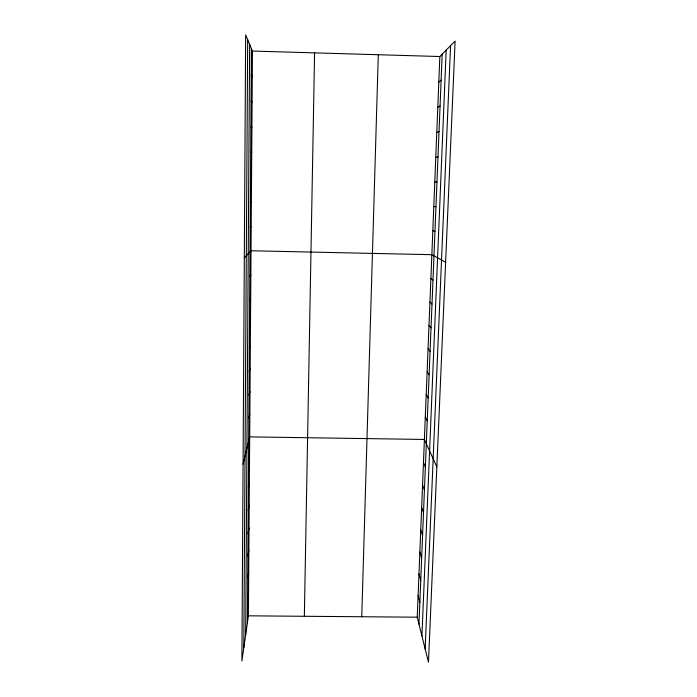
<?xml version="1.0" encoding="UTF-8"?>
<svg xmlns="http://www.w3.org/2000/svg" width="697" height="697" viewBox="0 0 697 697"><rect width="100%" height="100%" fill="white"/><g stroke="black" fill="none" stroke-linecap="round" stroke-linejoin="round"><path stroke-width="1.05" d="M243.811 647.635L247.679 39.668M245.675 634.688L249.639 44.329M247.383 622.796L251.425 48.572M248.393 615.826L252.462 51.055L245.649 34.85L241.894 660.948L248.393 615.826L417.233 617.193L428.463 662.15L455.106 41.088L439.842 56.527L417.233 617.193M304.345 616.279L314.591 52.867M361.752 616.74L378.297 54.723M418.967 624.146L442.177 54.157M421.929 635.995L446.176 50.114M425.153 648.898L450.567 45.68M247.54 600.77L248.541 594.123M247.696 578.554L248.707 572.228M247.853 556.136L248.864 550.16M248.01 533.527L249.021 527.89M248.176 510.727L249.186 505.43M248.332 487.717L249.352 482.777M248.498 464.498L249.517 459.924M243.079 464.158L249.683 436.871L424.395 439.458L436.836 466.824M248.82 418.148L249.84 414.306M248.986 395.016L250.005 391.548M249.151 371.675L250.171 368.591M249.317 348.134L250.336 345.433M249.482 324.393L250.511 322.075M249.648 300.424L250.676 298.508M249.822 276.256L250.85 274.74M244.316 257.925L251.025 250.763L431.844 254.693L445.618 262.255M438.805 82.08L441.114 80.181M250.162 227.257L251.199 226.569M437.786 107.399L440.068 105.97M436.775 132.5L439.023 131.515M250.336 202.418L251.373 202.165M435.773 157.374L437.995 156.834M434.78 182.03L436.975 181.926M252.462 51.055L439.842 56.527M433.795 206.469L435.965 206.791M250.519 177.36L251.556 177.543M432.82 230.69L434.954 231.43M250.693 152.077L251.73 152.695M430.885 278.495L432.976 280.063M429.936 302.089L432.001 304.058M250.876 126.558L251.913 127.629M428.995 325.482L431.034 327.843M428.063 348.666L430.075 351.41M251.051 100.804L252.096 102.337M427.13 371.658L429.125 374.786M426.215 394.45L428.176 397.943M251.234 74.806L252.279 76.809M425.301 417.05L427.244 420.91M423.471 462.355L425.37 466.938M422.556 485.051L424.429 489.991M421.65 507.547L423.497 512.835M420.753 529.851L422.574 535.488M419.864 551.963L421.668 557.94M418.975 573.892L420.753 580.2M418.104 595.639L419.855 602.269"/></g></svg>
